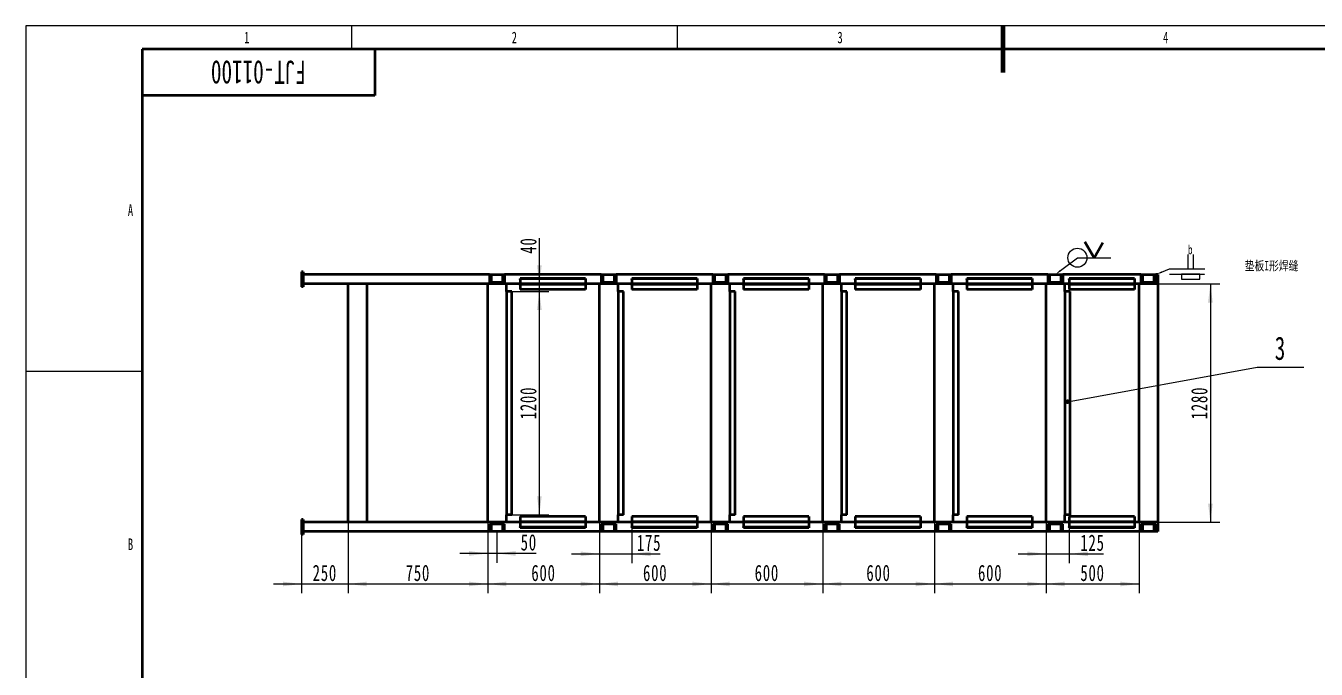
# Model space of a CAD drawing. Header units: millimetres. Extents: x -5250 to 5250, y -3712 to 3712.
# Drawn here: x -5250 to 1683, y 257 to 3712 of the extents above; entities that cross this region are included whole.
import ezdxf
from ezdxf.enums import TextEntityAlignment as Align

# ---------------------------------------------------------------- set-up
doc = ezdxf.new("R2010")
doc.units = ezdxf.units.MM
doc.linetypes.add('DASHED', pattern=[0.75, 0.5, -0.25])
doc.layers.get('0').update_dxf_attribs({"lineweight": 35})
for name, color, linetype, lineweight in [('yhdashed', 2, 'DASHED', 18), ('yhsolid', 7, 'Continuous', 18), ('yhtext', 4, 'Continuous', 18), ('yhthin', 1, 'Continuous', 18), ('尺寸线层', 3, 'Continuous', 18), ('粗实线层', 7, 'Continuous', 35), ('细实线层', 7, 'Continuous', 18)]:
    doc.layers.add(name, color=color, linetype=linetype, lineweight=lineweight)
doc.styles.add('UMHZ', font='', dxfattribs={"width": 0.75})
doc.styles.add('标准', font='', dxfattribs={"width": 0.667})
doc.styles.get('UMHZ').set_extended_font_data('宋体')
doc.styles.get('标准').set_extended_font_data('宋体')
doc.dimstyles.new('GB_尺寸', dxfattribs={"dimscale": 25, "dimtxt": 3.5, "dimasz": 4, "dimexe": 2, "dimexo": 0, "dimtad": 1, "dimdsep": 46, "dimtxsty": '标准', "dimblk": '_CAXARROW', "dimcen": 0, "dimdle": 8, "dimazin": 2, "dimtfac": 0.707107, "dimtdec": 3, "dimtmove": 2, "dimatfit": 3, "dimfxl": 0, "dimfrac": 2, "dimtolj": 1, "dimarcsym": 0})
doc.dimstyles.new('标准', dxfattribs={"dimscale": 625, "dimtxt": 3.5, "dimasz": 4, "dimexe": 2, "dimexo": 0, "dimtad": 1, "dimdsep": 46, "dimtxsty": '标准', "dimblk": '_CAXARROW', "dimcen": 0, "dimdle": 8, "dimazin": 2, "dimtfac": 0.707107, "dimtdec": 3, "dimtmove": 2, "dimatfit": 3, "dimfxl": 0, "dimfrac": 2, "dimtolj": 1, "dimarcsym": 0})

# ---------------------------------------------------------------- blocks, each defined once
blk = doc.blocks.new('$CAXA_FRAME_13B17AC1$')
at = {"layer": '粗实线层', "lineweight": 60}
blk.add_line((0, 148.5), (0, 138.5), dxfattribs=at)
at = {"layer": '粗实线层'}
for p, q in [((205, 143.5), (-185, 143.5)), ((-185, 143.5), (-185, -143.5))]:
    blk.add_line(p, q, dxfattribs=at)
at = {"layer": '细实线层'}
for p, q in [((210, 148.5), (-210, 148.5)), ((-210, 148.5), (-210, -148.5)), ((-140, 148.5), (-140, 143.5)), ((-70, 148.5), (-70, 143.5)), ((-185, 74.25), (-210, 74.25))]:
    blk.add_line(p, q, dxfattribs=at)
at = {"layer": '尺寸线层', "style": '标准', "width": 0.667}
for tag, p in [('T1', (-162.5, 146)), ('T2', (-105, 146)), ('T3', (-35, 146)), ('T4', (35, 146)), ('T5', (105, 146)), ('T6', (172.5, 146)), ('L1', (-187.5, 108.875)), ('R1', (207.5, 108.875)), ('L2', (-187.5, 37.125)), ('R2', (207.5, 37.125)), ('L3', (-187.5, -37.125)), ('R3', (207.5, -37.125)), ('L4', (-187.5, -108.875)), ('R4', (207.5, -108.875)), ('B1', (-162.5, -146)), ('B2', (-105, -146)), ('B3', (-35, -146)), ('B4', (35, -146)), ('B5', (105, -146)), ('B6', (172.5, -146))]:
    blk.add_attdef(tag, text='', height=2.595, dxfattribs=at).set_placement(p, align=Align.MIDDLE_CENTER)
blk = doc.blocks.new('*X4')
at = {"layer": '粗实线层'}
for p, q in [((50, 0), (50, -10)), ((50, -10), (0, -10))]:
    blk.add_line(p, q, dxfattribs=at)
at = {"layer": '尺寸线层', "style": '标准', "width": 0.667}
blk.add_attdef('图纸编号', text='', height=5.19, rotation=180, dxfattribs=at).set_placement((25, -5), align=Align.MIDDLE_CENTER)
blk = doc.blocks.new('*X10')
at = {"layer": '尺寸线层', "linetype": 'Continuous', "lineweight": 18}
for points in [[(-3768.3, 714.8), (-3868.3, 727.3), (-3868.3, 702.3)], [(-3518.3, 714.8), (-3418.3, 727.3), (-3418.3, 702.3)]]:
    blk.add_hatch(color=0, dxfattribs=at).paths.add_polyline_path(points, flags=0)
at = {"layer": '尺寸线层', "color": 0, "linetype": 'Continuous', "lineweight": 18}
for p, q in [((-3518.3, 1046.3), (-3518.3, 664.8)), ((-3768.3, 981.3), (-3768.3, 664.8)), ((-3918.3, 714.8), (-3368.3, 714.8))]:
    blk.add_line(p, q, dxfattribs=at)
at = {"layer": '尺寸线层', "color": 0, "lineweight": 18, "insert": (-3643.3, 773.7), "char_height": 87.5, "width": 250.144, "attachment_point": 5, "line_spacing_factor": 1.15057, "style": '标准'}
blk.add_mtext('\\T1.1;250', dxfattribs=at)
blk = doc.blocks.new('_CAXARROW')
blk.add_hatch(color=0).paths.add_polyline_path([(0, 0), (-1, 0.125), (-1, -0.125)], flags=0)
blk = doc.blocks.new('*X11')
at = {"layer": '尺寸线层', "linetype": 'Continuous', "lineweight": 18}
for points in [[(-3518.3, 714.8), (-3418.3, 727.3), (-3418.3, 702.3)], [(-2768.3, 714.8), (-2868.3, 727.3), (-2868.3, 702.3)]]:
    blk.add_hatch(color=0, dxfattribs=at).paths.add_polyline_path(points, flags=0)
at = {"layer": '尺寸线层', "color": 0, "linetype": 'Continuous', "lineweight": 18}
for p, q in [((-3518.3, 1046.3), (-3518.3, 664.8)), ((-2768.3, 1046.3), (-2768.3, 664.8)), ((-3518.3, 714.8), (-2768.3, 714.8))]:
    blk.add_line(p, q, dxfattribs=at)
at = {"layer": '尺寸线层', "color": 0, "lineweight": 18, "insert": (-3143.3, 773.7), "char_height": 87.5, "width": 248.187, "attachment_point": 5, "line_spacing_factor": 1.15057, "style": '标准'}
blk.add_mtext('\\T1.1;750', dxfattribs=at)
blk = doc.blocks.new('*X12')
at = {"layer": '尺寸线层', "linetype": 'Continuous', "lineweight": 18}
for points in [[(-2768.3, 714.8), (-2668.3, 727.3), (-2668.3, 702.3)], [(-2168.3, 714.8), (-2268.3, 727.3), (-2268.3, 702.3)]]:
    blk.add_hatch(color=0, dxfattribs=at).paths.add_polyline_path(points, flags=0)
at = {"layer": '尺寸线层', "color": 0, "linetype": 'Continuous', "lineweight": 18}
for p, q in [((-2768.3, 1046.3), (-2768.3, 664.8)), ((-2168.3, 1046.3), (-2168.3, 664.8)), ((-2768.3, 714.8), (-2168.3, 714.8))]:
    blk.add_line(p, q, dxfattribs=at)
at = {"layer": '尺寸线层', "color": 0, "lineweight": 18, "insert": (-2468.3, 773.7), "char_height": 87.5, "width": 250.796, "attachment_point": 5, "line_spacing_factor": 1.15057, "style": '标准'}
blk.add_mtext('\\T1.1;600', dxfattribs=at)
blk = doc.blocks.new('*X13')
at = {"layer": '尺寸线层', "linetype": 'Continuous', "lineweight": 18}
for points in [[(-2168.3, 714.8), (-2068.3, 727.3), (-2068.3, 702.3)], [(-1568.3, 714.8), (-1668.3, 727.3), (-1668.3, 702.3)]]:
    blk.add_hatch(color=0, dxfattribs=at).paths.add_polyline_path(points, flags=0)
at = {"layer": '尺寸线层', "color": 0, "linetype": 'Continuous', "lineweight": 18}
for p, q in [((-2168.3, 1046.3), (-2168.3, 664.8)), ((-1568.3, 1046.3), (-1568.3, 664.8)), ((-2168.3, 714.8), (-1568.3, 714.8))]:
    blk.add_line(p, q, dxfattribs=at)
at = {"layer": '尺寸线层', "color": 0, "lineweight": 18, "insert": (-1868.3, 773.7), "char_height": 87.5, "width": 250.796, "attachment_point": 5, "line_spacing_factor": 1.15057, "style": '标准'}
blk.add_mtext('\\T1.1;600', dxfattribs=at)
blk = doc.blocks.new('*X14')
at = {"layer": '尺寸线层', "linetype": 'Continuous', "lineweight": 18}
for points in [[(-1568.3, 714.8), (-1468.3, 727.3), (-1468.3, 702.3)], [(-968.3, 714.8), (-1068.3, 727.3), (-1068.3, 702.3)]]:
    blk.add_hatch(color=0, dxfattribs=at).paths.add_polyline_path(points, flags=0)
at = {"layer": '尺寸线层', "color": 0, "linetype": 'Continuous', "lineweight": 18}
for p, q in [((-1568.3, 1046.3), (-1568.3, 664.8)), ((-968.3, 1046.3), (-968.3, 664.8)), ((-1568.3, 714.8), (-968.3, 714.8))]:
    blk.add_line(p, q, dxfattribs=at)
at = {"layer": '尺寸线层', "color": 0, "lineweight": 18, "insert": (-1268.3, 773.7), "char_height": 87.5, "width": 250.796, "attachment_point": 5, "line_spacing_factor": 1.15057, "style": '标准'}
blk.add_mtext('\\T1.1;600', dxfattribs=at)
blk = doc.blocks.new('*X15')
at = {"layer": '尺寸线层', "linetype": 'Continuous', "lineweight": 18}
for points in [[(-968.3, 714.8), (-868.3, 727.3), (-868.3, 702.3)], [(-368.3, 714.8), (-468.3, 727.3), (-468.3, 702.3)]]:
    blk.add_hatch(color=0, dxfattribs=at).paths.add_polyline_path(points, flags=0)
at = {"layer": '尺寸线层', "color": 0, "linetype": 'Continuous', "lineweight": 18}
for p, q in [((-968.3, 1046.3), (-968.3, 664.8)), ((-368.3, 1046.3), (-368.3, 664.8)), ((-968.3, 714.8), (-368.3, 714.8))]:
    blk.add_line(p, q, dxfattribs=at)
at = {"layer": '尺寸线层', "color": 0, "lineweight": 18, "insert": (-668.3, 773.7), "char_height": 87.5, "width": 250.796, "attachment_point": 5, "line_spacing_factor": 1.15057, "style": '标准'}
blk.add_mtext('\\T1.1;600', dxfattribs=at)
blk = doc.blocks.new('*X16')
at = {"layer": '尺寸线层', "linetype": 'Continuous', "lineweight": 18}
for points in [[(-368.3, 714.8), (-268.3, 727.3), (-268.3, 702.3)], [(231.7, 714.8), (131.7, 727.3), (131.7, 702.3)]]:
    blk.add_hatch(color=0, dxfattribs=at).paths.add_polyline_path(points, flags=0)
at = {"layer": '尺寸线层', "color": 0, "linetype": 'Continuous', "lineweight": 18}
for p, q in [((-368.3, 1046.3), (-368.3, 664.8)), ((231.7, 1046.3), (231.7, 664.8)), ((-368.3, 714.8), (231.7, 714.8))]:
    blk.add_line(p, q, dxfattribs=at)
at = {"layer": '尺寸线层', "color": 0, "lineweight": 18, "insert": (-68.3, 773.7), "char_height": 87.5, "width": 250.796, "attachment_point": 5, "line_spacing_factor": 1.15057, "style": '标准'}
blk.add_mtext('\\T1.1;600', dxfattribs=at)
blk = doc.blocks.new('*X17')
at = {"layer": '尺寸线层', "linetype": 'Continuous', "lineweight": 18}
for points in [[(231.7, 714.8), (331.7, 727.3), (331.7, 702.3)], [(731.7, 714.8), (631.7, 727.3), (631.7, 702.3)]]:
    blk.add_hatch(color=0, dxfattribs=at).paths.add_polyline_path(points, flags=0)
at = {"layer": '尺寸线层', "color": 0, "linetype": 'Continuous', "lineweight": 18}
for p, q in [((231.7, 1046.3), (231.7, 664.8)), ((731.7, 1046.3), (731.7, 664.8)), ((231.7, 714.8), (731.7, 714.8))]:
    blk.add_line(p, q, dxfattribs=at)
at = {"layer": '尺寸线层', "color": 0, "lineweight": 18, "insert": (481.7, 773.7), "char_height": 87.5, "width": 248.839, "attachment_point": 5, "line_spacing_factor": 1.15057, "style": '标准'}
blk.add_mtext('\\T1.1;500', dxfattribs=at)
blk = doc.blocks.new('*X18')
at = {"layer": '尺寸线层', "linetype": 'Continuous', "lineweight": 18}
for points in [[(-2768.3, 878.8), (-2868.3, 866.3), (-2868.3, 891.3)], [(-2718.3, 878.8), (-2618.3, 866.3), (-2618.3, 891.3)]]:
    blk.add_hatch(color=0, dxfattribs=at).paths.add_polyline_path(points, flags=0)
at = {"layer": '尺寸线层', "color": 0, "linetype": 'Continuous', "lineweight": 18}
for p, q in [((-2768.3, 1046.3), (-2768.3, 828.8)), ((-2718.3, 996.3), (-2718.3, 828.8)), ((-2508.1, 878.8), (-2918.3, 878.8))]:
    blk.add_line(p, q, dxfattribs=at)
at = {"layer": '尺寸线层', "color": 0, "lineweight": 18, "insert": (-2547.4, 937.7), "char_height": 87.5, "width": 175, "attachment_point": 5, "line_spacing_factor": 1.15057, "style": '标准'}
blk.add_mtext('\\T1.1;50', dxfattribs=at)
blk = doc.blocks.new('*X19')
at = {"layer": '尺寸线层', "linetype": 'Continuous', "lineweight": 18}
for points in [[(-2168.3, 876.5), (-2268.3, 889), (-2268.3, 864)], [(-1993.3, 876.5), (-1893.3, 889), (-1893.3, 864)]]:
    blk.add_hatch(color=0, dxfattribs=at).paths.add_polyline_path(points, flags=0)
at = {"layer": '尺寸线层', "color": 0, "linetype": 'Continuous', "lineweight": 18}
for p, q in [((-2168.3, 1046.3), (-2168.3, 826.5)), ((-1993.3, 1016.3), (-1993.3, 826.5)), ((-2318.3, 876.5), (-1841.7, 876.5))]:
    blk.add_line(p, q, dxfattribs=at)
at = {"layer": '尺寸线层', "color": 0, "lineweight": 18, "insert": (-1901.1, 935.7), "char_height": 87.5, "width": 237.754, "attachment_point": 5, "line_spacing_factor": 1.15057, "style": '标准'}
blk.add_mtext('\\T1.1;175', dxfattribs=at)
blk = doc.blocks.new('*X20')
at = {"layer": '尺寸线层', "linetype": 'Continuous', "lineweight": 18}
for points in [[(231.7, 876.5), (131.7, 889), (131.7, 864)], [(356.7, 876.5), (456.7, 889), (456.7, 864)]]:
    blk.add_hatch(color=0, dxfattribs=at).paths.add_polyline_path(points, flags=0)
at = {"layer": '尺寸线层', "color": 0, "linetype": 'Continuous', "lineweight": 18}
for p, q in [((231.7, 1046.3), (231.7, 826.5)), ((356.7, 1016.3), (356.7, 826.5)), ((81.7, 876.5), (541.1, 876.5))]:
    blk.add_line(p, q, dxfattribs=at)
at = {"layer": '尺寸线层', "color": 0, "lineweight": 18, "insert": (481.7, 935.7), "char_height": 87.5, "width": 237.754, "attachment_point": 5, "line_spacing_factor": 1.15057, "style": '标准'}
blk.add_mtext('\\T1.1;125', dxfattribs=at)
blk = doc.blocks.new('*X21')
at = {"layer": '尺寸线层', "linetype": 'Continuous', "lineweight": 18}
for points in [[(1115, 2326.3), (1127.5, 2226.3), (1102.5, 2226.3)], [(1115, 1046.3), (1127.5, 1146.3), (1102.5, 1146.3)]]:
    blk.add_hatch(color=0, dxfattribs=at).paths.add_polyline_path(points, flags=0)
at = {"layer": '尺寸线层', "color": 0, "linetype": 'Continuous', "lineweight": 18}
for p, q in [((831.7, 2326.3), (1165, 2326.3)), ((1115, 2326.3), (1115, 1046.3)), ((831.7, 1046.3), (1165, 1046.3))]:
    blk.add_line(p, q, dxfattribs=at)
at = {"layer": '尺寸线层', "color": 0, "lineweight": 18, "insert": (1055.9, 1686.3), "char_height": 87.5, "width": 331.525, "attachment_point": 5, "rotation": 90, "line_spacing_factor": 1.15057, "style": '标准'}
blk.add_mtext('\\T1.1;1280', dxfattribs=at)
blk = doc.blocks.new('*X24')
at = {"layer": '细实线层', "lineweight": 18}
h = blk.add_hatch(color=0, dxfattribs=at)
edge = h.paths.add_edge_path(flags=0)
edge.add_arc((0, 0), 12.5, 0, 360)
at = {"layer": '细实线层', "color": 0}
for p, q in [((0, 0), (1019.3, 185.1)), ((1019.3, 185.1), (1269.3, 185.1))]:
    blk.add_line(p, q, dxfattribs=at)
at = {"layer": '细实线层', "color": 0, "lineweight": 18, "insert": (1144.3, 222.6), "char_height": 125, "width": 425, "attachment_point": 8, "line_spacing_factor": 1.15057, "style": '标准'}
blk.add_mtext('\\T1.1;3', dxfattribs=at)
blk = doc.blocks.new('*X25')
at = {"layer": '尺寸线层', "linetype": 'Continuous'}
for points in [[(-2490.5, 2326.3), (-2503, 2426.3), (-2478, 2426.3)], [(-2490.5, 2286.3), (-2503, 2186.3), (-2478, 2186.3)]]:
    blk.add_hatch(color=0, dxfattribs=at).paths.add_polyline_path(points, flags=0)
at = {"layer": '尺寸线层', "color": 0, "linetype": 'Continuous'}
for p, q in [((-2490.5, 2136.3), (-2490.5, 2572.5)), ((-2638.3, 2326.3), (-2440.5, 2326.3)), ((-2638.3, 2286.3), (-2440.5, 2286.3))]:
    blk.add_line(p, q, dxfattribs=at)
at = {"layer": '尺寸线层', "color": 0, "insert": (-2549.4, 2532.2), "char_height": 87.5, "width": 175, "attachment_point": 5, "rotation": 90, "line_spacing_factor": 1.15057, "style": '标准'}
blk.add_mtext('\\T1.1;40', dxfattribs=at)
blk = doc.blocks.new('*X26')
at = {"layer": '尺寸线层', "linetype": 'Continuous'}
for points in [[(-2490.5, 2286.3), (-2503, 2186.3), (-2478, 2186.3)], [(-2490.5, 1086.3), (-2503, 1186.3), (-2478, 1186.3)]]:
    blk.add_hatch(color=0, dxfattribs=at).paths.add_polyline_path(points, flags=0)
at = {"layer": '尺寸线层', "color": 0, "linetype": 'Continuous'}
for p, q in [((-2638.3, 2286.3), (-2440.5, 2286.3)), ((-2490.5, 1086.3), (-2490.5, 2286.3)), ((-2638.3, 1086.3), (-2440.5, 1086.3))]:
    blk.add_line(p, q, dxfattribs=at)
at = {"layer": '尺寸线层', "color": 0, "insert": (-2549.7, 1686.3), "char_height": 87.5, "width": 331.525, "attachment_point": 5, "rotation": 90, "line_spacing_factor": 1.15057, "style": '标准'}
blk.add_mtext('\\T1.1;1200', dxfattribs=at)

msp = doc.modelspace()

# ---------------------------------------------------------------- hatches: boundary and pattern name
at = {"layer": 'yhthin'}
for points in [[(306.83, 2401.017), (312.141, 2394.063), (281.669, 2376.297)], [(851.172, 2393.627), (854.493, 2385.531), (820.451, 2376.297)]]:
    msp.add_hatch(color=256, dxfattribs=at).paths.add_polyline_path(points, flags=0)

# ---------------------------------------------------------------- linework, layer by layer
at = {"layer": 'yhdashed'}
msp.add_line((896.14, 2379.284), (1085.533, 2379.284), dxfattribs=at)
at = {"layer": 'yhsolid'}
for p, q in [((994.344, 2484.502), (994.344, 2407.342)), ((1022.402, 2484.502), (1022.402, 2407.342))]:
    msp.add_line(p, q, dxfattribs=at)
msp.add_lwpolyline([(959.271, 2379.284), (959.271, 2351.226), (1057.475, 2351.226), (1057.475, 2379.284), (959.271, 2379.284)], dxfattribs=at)
msp.add_circle((400.297, 2466.891), 51.164, dxfattribs=at)
at = {"layer": 'yhthin'}
for p, q in [((309.485, 2397.54), (400.297, 2466.891)), ((400.297, 2466.891), (579.521, 2466.891)), ((852.833, 2389.579), (896.14, 2407.342)), ((896.14, 2407.342), (1085.533, 2407.342))]:
    msp.add_line(p, q, dxfattribs=at)
at = {"layer": '粗实线层'}
for q in [(440.378, 2552.681), (537.451, 2549.237)]:
    msp.add_line((489.909, 2466.891), q, dxfattribs=at)
at = {"layer": '粗实线层', "linetype": 'Continuous', "lineweight": 35}
for p, q in [((-3760.331, 2391.297), (-3768.331, 2391.297)), ((-3768.331, 2391.297), (-3768.331, 2311.297)), ((-3760.331, 2391.297), (-3760.331, 2311.297)), ((-2758.331, 2376.297), (-3760.331, 2376.297)), ((-2758.331, 2376.297), (-2758.331, 2336.297)), ((-2758.331, 2376.297), (-2755.895, 2376.297)), ((-2755.895, 2376.297), (-2752.931, 2376.297)), ((-2753.331, 2376.297), (-2753.331, 2336.297)), ((-2752.931, 2376.297), (-2747.731, 2376.297)), ((-2747.731, 2376.297), (-2744.768, 2376.297)), ((-2747.331, 2336.297), (-2747.331, 2376.297)), ((-2744.768, 2376.297), (-2691.895, 2376.297)), ((-2691.895, 2376.297), (-2688.931, 2376.297)), ((-2689.331, 2376.297), (-2689.331, 2336.297)), ((-2688.931, 2376.297), (-2683.731, 2376.297)), ((-2683.731, 2376.297), (-2680.768, 2376.297)), ((-2683.331, 2336.297), (-2683.331, 2376.297)), ((-2680.768, 2376.297), (-2678.331, 2376.297)), ((-2158.331, 2376.297), (-2678.331, 2376.297)), ((-2678.331, 2376.297), (-2678.331, 2336.297)), ((-2158.331, 2376.297), (-2155.895, 2376.297)), ((-2158.331, 2376.297), (-2158.331, 2336.297)), ((-2155.895, 2376.297), (-2152.931, 2376.297)), ((-2153.331, 2376.297), (-2153.331, 2336.297)), ((-2152.931, 2376.297), (-2147.731, 2376.297)), ((-2147.731, 2376.297), (-2144.768, 2376.297)), ((-2147.331, 2336.297), (-2147.331, 2376.297)), ((-2144.768, 2376.297), (-2091.895, 2376.297)), ((-2091.895, 2376.297), (-2088.931, 2376.297)), ((-2089.331, 2376.297), (-2089.331, 2336.297)), ((-2088.931, 2376.297), (-2083.731, 2376.297)), ((-2083.731, 2376.297), (-2080.768, 2376.297)), ((-2083.331, 2336.297), (-2083.331, 2376.297)), ((-2080.768, 2376.297), (-2078.331, 2376.297)), ((-1558.331, 2376.297), (-2078.331, 2376.297)), ((-2078.331, 2376.297), (-2078.331, 2336.297)), ((-1558.331, 2376.297), (-1555.895, 2376.297)), ((-1558.331, 2376.297), (-1558.331, 2336.297)), ((-1555.895, 2376.297), (-1552.931, 2376.297)), ((-1553.331, 2336.297), (-1553.331, 2376.297)), ((-1552.931, 2376.297), (-1547.731, 2376.297)), ((-1547.731, 2376.297), (-1544.768, 2376.297)), ((-1547.331, 2336.297), (-1547.331, 2376.297)), ((-1544.768, 2376.297), (-1491.895, 2376.297)), ((-1491.895, 2376.297), (-1488.931, 2376.297)), ((-1489.331, 2376.297), (-1489.331, 2336.297)), ((-1488.931, 2376.297), (-1483.731, 2376.297)), ((-1483.731, 2376.297), (-1480.768, 2376.297)), ((-1483.331, 2336.297), (-1483.331, 2376.297)), ((-1480.768, 2376.297), (-1478.331, 2376.297)), ((-958.331, 2376.297), (-1478.331, 2376.297)), ((-1478.331, 2376.297), (-1478.331, 2336.297)), ((-958.331, 2376.297), (-958.331, 2336.297)), ((-958.331, 2376.297), (-955.895, 2376.297)), ((-955.895, 2376.297), (-952.931, 2376.297)), ((-953.331, 2376.297), (-953.331, 2336.297)), ((-952.931, 2376.297), (-947.731, 2376.297)), ((-947.731, 2376.297), (-944.768, 2376.297)), ((-947.331, 2336.297), (-947.331, 2376.297)), ((-944.768, 2376.297), (-891.895, 2376.297)), ((-891.895, 2376.297), (-888.931, 2376.297)), ((-889.331, 2376.297), (-889.331, 2336.297)), ((-888.931, 2376.297), (-883.731, 2376.297)), ((-883.731, 2376.297), (-880.768, 2376.297)), ((-883.331, 2336.297), (-883.331, 2376.297)), ((-880.768, 2376.297), (-878.331, 2376.297)), ((-358.331, 2376.297), (-878.331, 2376.297)), ((-878.331, 2376.297), (-878.331, 2336.297)), ((-358.331, 2376.297), (-355.895, 2376.297)), ((-358.331, 2376.297), (-358.331, 2336.297)), ((-355.895, 2376.297), (-352.931, 2376.297)), ((-353.331, 2336.297), (-353.331, 2376.297)), ((-352.931, 2376.297), (-347.731, 2376.297)), ((-347.731, 2376.297), (-344.768, 2376.297)), ((-347.331, 2336.297), (-347.331, 2376.297)), ((-344.768, 2376.297), (-291.895, 2376.297)), ((-291.895, 2376.297), (-288.931, 2376.297)), ((-289.331, 2376.297), (-289.331, 2336.297)), ((-288.931, 2376.297), (-283.731, 2376.297)), ((-283.731, 2376.297), (-280.768, 2376.297)), ((-283.331, 2336.297), (-283.331, 2376.297)), ((-280.768, 2376.297), (-278.331, 2376.297)), ((241.669, 2376.297), (-278.331, 2376.297)), ((-278.331, 2376.297), (-278.331, 2336.297)), ((241.669, 2376.297), (244.105, 2376.297)), ((241.669, 2376.297), (241.669, 2336.297)), ((244.105, 2376.297), (247.069, 2376.297)), ((246.669, 2376.297), (246.669, 2336.297)), ((247.069, 2376.297), (252.269, 2376.297)), ((252.269, 2376.297), (255.232, 2376.297)), ((252.669, 2336.297), (252.669, 2376.297)), ((255.232, 2376.297), (308.105, 2376.297)), ((308.105, 2376.297), (311.069, 2376.297)), ((310.669, 2376.297), (310.669, 2336.297)), ((311.069, 2376.297), (316.269, 2376.297)), ((316.269, 2376.297), (319.232, 2376.297)), ((316.669, 2336.297), (316.669, 2376.297)), ((319.232, 2376.297), (321.669, 2376.297)), ((741.669, 2376.297), (321.669, 2376.297)), ((321.669, 2376.297), (321.669, 2336.297)), ((741.669, 2376.297), (744.105, 2376.297)), ((741.669, 2376.297), (741.669, 2336.297)), ((744.105, 2376.297), (747.069, 2376.297)), ((746.669, 2376.297), (746.669, 2336.297)), ((747.069, 2376.297), (752.269, 2376.297)), ((752.269, 2376.297), (755.232, 2376.297)), ((752.669, 2336.297), (752.669, 2376.297)), ((755.232, 2376.297), (808.105, 2376.297)), ((808.105, 2376.297), (811.069, 2376.297)), ((810.669, 2376.297), (810.669, 2336.297)), ((811.069, 2376.297), (816.269, 2376.297)), ((816.269, 2376.297), (819.232, 2376.297)), ((816.669, 2336.297), (816.669, 2376.297)), ((819.232, 2376.297), (821.669, 2376.297)), ((831.669, 2376.297), (821.669, 2376.297)), ((821.669, 2376.297), (821.669, 2336.297)), ((831.669, 2376.297), (831.669, 2326.297)), ((-3760.331, 2311.297), (-3768.331, 2311.297)), ((-2593.331, 2326.297), (-3760.331, 2326.297)), ((-3518.331, 1046.297), (-3518.331, 2326.297)), ((-3418.331, 2326.297), (-3418.331, 1046.297)), ((-2768.331, 1046.297), (-2768.331, 2326.297)), ((-2758.331, 2336.297), (-2755.895, 2336.297)), ((-2752.931, 2336.297), (-2755.895, 2336.297)), ((-2752.931, 2336.297), (-2747.731, 2336.297)), ((-2744.768, 2336.297), (-2747.731, 2336.297)), ((-2744.768, 2336.297), (-2691.895, 2336.297)), ((-2688.931, 2336.297), (-2691.895, 2336.297)), ((-2688.931, 2336.297), (-2683.731, 2336.297)), ((-2680.768, 2336.297), (-2683.731, 2336.297)), ((-2680.768, 2336.297), (-2678.331, 2336.297)), ((-2668.331, 2326.297), (-2668.331, 2286.297)), ((-2593.331, 2356.297), (-2593.331, 2353.297)), ((-2243.331, 2356.297), (-2593.331, 2356.297)), ((-2243.331, 2353.297), (-2593.331, 2353.297)), ((-2593.331, 2350.297), (-2593.331, 2353.297)), ((-2593.331, 2350.297), (-2593.331, 2326.297)), ((-2593.331, 2326.297), (-2593.331, 2323.297)), ((-2243.331, 2326.297), (-2593.331, 2326.297)), ((-2593.331, 2320.297), (-2593.331, 2323.297)), ((-2243.331, 2323.297), (-2593.331, 2323.297)), ((-2593.331, 2320.297), (-2593.331, 2296.297)), ((-2243.331, 2296.297), (-2593.331, 2296.297)), ((-2243.331, 2356.297), (-2243.331, 2353.297)), ((-2243.331, 2353.297), (-2243.331, 2350.297)), ((-2243.331, 2350.297), (-2243.331, 2326.297)), ((-1993.331, 2326.297), (-2243.331, 2326.297)), ((-2243.331, 2326.297), (-2243.331, 2323.297)), ((-2243.331, 2323.297), (-2243.331, 2320.297)), ((-2243.331, 2320.297), (-2243.331, 2296.297)), ((-2168.331, 1046.297), (-2168.331, 2326.297)), ((-2158.331, 2336.297), (-2155.895, 2336.297)), ((-2152.931, 2336.297), (-2155.895, 2336.297)), ((-2152.931, 2336.297), (-2147.731, 2336.297)), ((-2144.768, 2336.297), (-2147.731, 2336.297)), ((-2144.768, 2336.297), (-2091.895, 2336.297)), ((-2088.931, 2336.297), (-2091.895, 2336.297)), ((-2088.931, 2336.297), (-2083.731, 2336.297)), ((-2080.768, 2336.297), (-2083.731, 2336.297)), ((-2080.768, 2336.297), (-2078.331, 2336.297)), ((-2068.331, 2326.297), (-2068.331, 2286.297)), ((-1993.331, 2356.297), (-1993.331, 2353.297)), ((-1643.331, 2356.297), (-1993.331, 2356.297)), ((-1993.331, 2350.297), (-1993.331, 2353.297)), ((-1643.331, 2353.297), (-1993.331, 2353.297)), ((-1993.331, 2350.297), (-1993.331, 2326.297)), ((-1643.331, 2326.297), (-1993.331, 2326.297)), ((-1993.331, 2326.297), (-1993.331, 2323.297)), ((-1993.331, 2320.297), (-1993.331, 2323.297)), ((-1643.331, 2323.297), (-1993.331, 2323.297)), ((-1993.331, 2320.297), (-1993.331, 2296.297)), ((-1643.331, 2296.297), (-1993.331, 2296.297)), ((-1643.331, 2356.297), (-1643.331, 2353.297)), ((-1643.331, 2353.297), (-1643.331, 2350.297)), ((-1643.331, 2350.297), (-1643.331, 2326.297)), ((-1393.331, 2326.297), (-1643.331, 2326.297)), ((-1643.331, 2326.297), (-1643.331, 2323.297)), ((-1643.331, 2323.297), (-1643.331, 2320.297)), ((-1643.331, 2320.297), (-1643.331, 2296.297)), ((-1568.331, 1046.297), (-1568.331, 2326.297)), ((-1558.331, 2336.297), (-1555.895, 2336.297)), ((-1552.931, 2336.297), (-1555.895, 2336.297)), ((-1552.931, 2336.297), (-1547.731, 2336.297)), ((-1544.768, 2336.297), (-1547.731, 2336.297)), ((-1544.768, 2336.297), (-1491.895, 2336.297)), ((-1488.931, 2336.297), (-1491.895, 2336.297)), ((-1488.931, 2336.297), (-1483.731, 2336.297)), ((-1480.768, 2336.297), (-1483.731, 2336.297)), ((-1480.768, 2336.297), (-1478.331, 2336.297)), ((-1468.331, 2326.297), (-1468.331, 2286.297)), ((-1393.331, 2356.297), (-1393.331, 2353.297)), ((-1043.331, 2356.297), (-1393.331, 2356.297)), ((-1393.331, 2350.297), (-1393.331, 2353.297)), ((-1043.331, 2353.297), (-1393.331, 2353.297)), ((-1393.331, 2350.297), (-1393.331, 2326.297)), ((-1043.331, 2326.297), (-1393.331, 2326.297)), ((-1393.331, 2326.297), (-1393.331, 2323.297)), ((-1043.331, 2323.297), (-1393.331, 2323.297)), ((-1393.331, 2320.297), (-1393.331, 2323.297)), ((-1393.331, 2320.297), (-1393.331, 2296.297)), ((-1043.331, 2296.297), (-1393.331, 2296.297)), ((-1043.331, 2356.297), (-1043.331, 2353.297)), ((-1043.331, 2353.297), (-1043.331, 2350.297)), ((-1043.331, 2350.297), (-1043.331, 2326.297)), ((-793.331, 2326.297), (-1043.331, 2326.297)), ((-1043.331, 2326.297), (-1043.331, 2323.297)), ((-1043.331, 2323.297), (-1043.331, 2320.297)), ((-1043.331, 2320.297), (-1043.331, 2296.297)), ((-968.331, 1046.297), (-968.331, 2326.297)), ((-958.331, 2336.297), (-955.895, 2336.297)), ((-952.931, 2336.297), (-955.895, 2336.297)), ((-952.931, 2336.297), (-947.731, 2336.297)), ((-944.768, 2336.297), (-947.731, 2336.297)), ((-944.768, 2336.297), (-891.895, 2336.297)), ((-888.931, 2336.297), (-891.895, 2336.297)), ((-888.931, 2336.297), (-883.731, 2336.297)), ((-880.768, 2336.297), (-883.731, 2336.297)), ((-880.768, 2336.297), (-878.331, 2336.297)), ((-868.331, 2326.297), (-868.331, 2286.297)), ((-793.331, 2356.297), (-793.331, 2353.297)), ((-443.331, 2356.297), (-793.331, 2356.297)), ((-793.331, 2350.297), (-793.331, 2353.297)), ((-443.331, 2353.297), (-793.331, 2353.297)), ((-793.331, 2350.297), (-793.331, 2326.297)), ((-443.331, 2326.297), (-793.331, 2326.297)), ((-793.331, 2326.297), (-793.331, 2323.297)), ((-443.331, 2323.297), (-793.331, 2323.297)), ((-793.331, 2320.297), (-793.331, 2323.297)), ((-793.331, 2320.297), (-793.331, 2296.297)), ((-443.331, 2296.297), (-793.331, 2296.297)), ((-443.331, 2356.297), (-443.331, 2353.297)), ((-443.331, 2353.297), (-443.331, 2350.297)), ((-443.331, 2350.297), (-443.331, 2326.297)), ((-193.331, 2326.297), (-443.331, 2326.297)), ((-443.331, 2326.297), (-443.331, 2323.297)), ((-443.331, 2323.297), (-443.331, 2320.297)), ((-443.331, 2320.297), (-443.331, 2296.297)), ((-368.331, 1046.297), (-368.331, 2326.297)), ((-358.331, 2336.297), (-355.895, 2336.297)), ((-352.931, 2336.297), (-355.895, 2336.297)), ((-352.931, 2336.297), (-347.731, 2336.297)), ((-344.768, 2336.297), (-347.731, 2336.297)), ((-344.768, 2336.297), (-291.895, 2336.297)), ((-288.931, 2336.297), (-291.895, 2336.297)), ((-288.931, 2336.297), (-283.731, 2336.297)), ((-280.768, 2336.297), (-283.731, 2336.297)), ((-280.768, 2336.297), (-278.331, 2336.297)), ((-268.331, 2326.297), (-268.331, 2286.297)), ((-193.331, 2356.297), (-193.331, 2353.297)), ((156.669, 2356.297), (-193.331, 2356.297)), ((-193.331, 2350.297), (-193.331, 2353.297)), ((156.669, 2353.297), (-193.331, 2353.297)), ((-193.331, 2350.297), (-193.331, 2326.297)), ((156.669, 2326.297), (-193.331, 2326.297)), ((-193.331, 2326.297), (-193.331, 2323.297)), ((-193.331, 2320.297), (-193.331, 2323.297)), ((156.669, 2323.297), (-193.331, 2323.297)), ((-193.331, 2320.297), (-193.331, 2296.297)), ((156.669, 2296.297), (-193.331, 2296.297)), ((156.669, 2356.297), (156.669, 2353.297)), ((156.669, 2353.297), (156.669, 2350.297)), ((156.669, 2350.297), (156.669, 2326.297)), ((356.669, 2326.297), (156.669, 2326.297)), ((156.669, 2326.297), (156.669, 2323.297)), ((156.669, 2323.297), (156.669, 2320.297)), ((156.669, 2320.297), (156.669, 2296.297)), ((231.669, 1046.297), (231.669, 2326.297)), ((241.669, 2336.297), (244.105, 2336.297)), ((247.069, 2336.297), (244.105, 2336.297)), ((247.069, 2336.297), (252.269, 2336.297)), ((255.232, 2336.297), (252.269, 2336.297)), ((255.232, 2336.297), (308.105, 2336.297)), ((311.069, 2336.297), (308.105, 2336.297)), ((311.069, 2336.297), (316.269, 2336.297)), ((319.232, 2336.297), (316.269, 2336.297)), ((319.232, 2336.297), (321.669, 2336.297)), ((331.669, 2326.297), (331.669, 2286.297)), ((356.669, 2356.297), (356.669, 2353.297)), ((706.669, 2356.297), (356.669, 2356.297)), ((356.669, 2350.297), (356.669, 2353.297)), ((706.669, 2353.297), (356.669, 2353.297)), ((356.669, 2350.297), (356.669, 2326.297)), ((706.669, 2326.297), (356.669, 2326.297)), ((356.669, 2326.297), (356.669, 2323.297)), ((706.669, 2323.297), (356.669, 2323.297)), ((356.669, 2320.297), (356.669, 2323.297)), ((356.669, 2320.297), (356.669, 2296.297)), ((706.669, 2296.297), (356.669, 2296.297)), ((706.669, 2356.297), (706.669, 2353.297)), ((706.669, 2353.297), (706.669, 2350.297)), ((706.669, 2350.297), (706.669, 2326.297)), ((831.669, 2326.297), (706.669, 2326.297)), ((706.669, 2326.297), (706.669, 2323.297)), ((706.669, 2323.297), (706.669, 2320.297)), ((706.669, 2320.297), (706.669, 2296.297)), ((731.669, 1046.297), (731.669, 2326.297)), ((741.669, 2336.297), (744.105, 2336.297)), ((747.069, 2336.297), (744.105, 2336.297)), ((747.069, 2336.297), (752.269, 2336.297)), ((755.232, 2336.297), (752.269, 2336.297)), ((755.232, 2336.297), (808.105, 2336.297)), ((811.069, 2336.297), (808.105, 2336.297)), ((811.069, 2336.297), (816.269, 2336.297)), ((819.232, 2336.297), (816.269, 2336.297)), ((819.232, 2336.297), (821.669, 2336.297)), ((831.669, 2326.297), (831.669, 1046.297)), ((-2665.331, 2286.297), (-2668.331, 2286.297)), ((-2665.331, 1086.297), (-2665.331, 2286.297)), ((-2665.331, 2286.297), (-2662.331, 2286.297)), ((-2638.331, 2286.297), (-2662.331, 2286.297)), ((-2638.331, 1086.297), (-2638.331, 2286.297)), ((-2065.331, 2286.297), (-2068.331, 2286.297)), ((-2065.331, 1086.297), (-2065.331, 2286.297)), ((-2065.331, 2286.297), (-2062.331, 2286.297)), ((-2038.331, 2286.297), (-2062.331, 2286.297)), ((-2038.331, 1086.297), (-2038.331, 2286.297)), ((-1465.331, 2286.297), (-1468.331, 2286.297)), ((-1465.331, 1086.297), (-1465.331, 2286.297)), ((-1465.331, 2286.297), (-1462.331, 2286.297)), ((-1438.331, 2286.297), (-1462.331, 2286.297)), ((-1438.331, 1086.297), (-1438.331, 2286.297)), ((-865.331, 2286.297), (-868.331, 2286.297)), ((-865.331, 1086.297), (-865.331, 2286.297)), ((-865.331, 2286.297), (-862.331, 2286.297)), ((-838.331, 2286.297), (-862.331, 2286.297)), ((-838.331, 1086.297), (-838.331, 2286.297)), ((-265.331, 2286.297), (-268.331, 2286.297)), ((-265.331, 1086.297), (-265.331, 2286.297)), ((-265.331, 2286.297), (-262.331, 2286.297)), ((-238.331, 2286.297), (-262.331, 2286.297)), ((-238.331, 1086.297), (-238.331, 2286.297)), ((334.669, 2286.297), (331.669, 2286.297)), ((334.669, 1086.297), (334.669, 2286.297)), ((334.669, 2286.297), (337.669, 2286.297)), ((361.669, 2286.297), (337.669, 2286.297)), ((361.669, 1086.297), (361.669, 2286.297)), ((-3768.331, 1061.297), (-3768.331, 981.297)), ((-3760.331, 1061.297), (-3768.331, 1061.297)), ((-3760.331, 1061.297), (-3760.331, 981.297)), ((-2593.331, 1046.297), (-3760.331, 1046.297)), ((-2668.331, 1086.297), (-2668.331, 1046.297)), ((-2665.331, 1086.297), (-2668.331, 1086.297)), ((-2662.331, 1086.297), (-2665.331, 1086.297)), ((-2638.331, 1086.297), (-2662.331, 1086.297)), ((-2593.331, 1076.297), (-2593.331, 1052.297)), ((-2243.331, 1076.297), (-2593.331, 1076.297)), ((-2593.331, 1049.297), (-2593.331, 1052.297)), ((-2593.331, 1049.297), (-2593.331, 1046.297)), ((-2243.331, 1049.297), (-2593.331, 1049.297)), ((-2593.331, 1046.297), (-2593.331, 1022.297)), ((-2243.331, 1046.297), (-2593.331, 1046.297)), ((-2243.331, 1076.297), (-2243.331, 1052.297)), ((-2243.331, 1052.297), (-2243.331, 1049.297)), ((-2243.331, 1049.297), (-2243.331, 1046.297)), ((-1993.331, 1046.297), (-2243.331, 1046.297)), ((-2243.331, 1046.297), (-2243.331, 1022.297)), ((-2065.331, 1086.297), (-2068.331, 1086.297)), ((-2068.331, 1086.297), (-2068.331, 1046.297)), ((-2062.331, 1086.297), (-2065.331, 1086.297)), ((-2038.331, 1086.297), (-2062.331, 1086.297)), ((-1993.331, 1076.297), (-1993.331, 1052.297)), ((-1643.331, 1076.297), (-1993.331, 1076.297)), ((-1993.331, 1049.297), (-1993.331, 1052.297)), ((-1993.331, 1049.297), (-1993.331, 1046.297)), ((-1643.331, 1049.297), (-1993.331, 1049.297)), ((-1993.331, 1046.297), (-1993.331, 1022.297)), ((-1643.331, 1046.297), (-1993.331, 1046.297)), ((-1643.331, 1076.297), (-1643.331, 1052.297)), ((-1643.331, 1052.297), (-1643.331, 1049.297)), ((-1643.331, 1049.297), (-1643.331, 1046.297)), ((-1643.331, 1046.297), (-1643.331, 1022.297)), ((-1393.331, 1046.297), (-1643.331, 1046.297)), ((-1468.331, 1086.297), (-1468.331, 1046.297)), ((-1465.331, 1086.297), (-1468.331, 1086.297)), ((-1462.331, 1086.297), (-1465.331, 1086.297)), ((-1438.331, 1086.297), (-1462.331, 1086.297)), ((-1393.331, 1076.297), (-1393.331, 1052.297)), ((-1043.331, 1076.297), (-1393.331, 1076.297)), ((-1393.331, 1049.297), (-1393.331, 1052.297)), ((-1393.331, 1049.297), (-1393.331, 1046.297)), ((-1043.331, 1049.297), (-1393.331, 1049.297)), ((-1393.331, 1046.297), (-1393.331, 1022.297)), ((-1043.331, 1046.297), (-1393.331, 1046.297)), ((-1043.331, 1076.297), (-1043.331, 1052.297)), ((-1043.331, 1052.297), (-1043.331, 1049.297)), ((-1043.331, 1049.297), (-1043.331, 1046.297)), ((-1043.331, 1046.297), (-1043.331, 1022.297)), ((-793.331, 1046.297), (-1043.331, 1046.297)), ((-865.331, 1086.297), (-868.331, 1086.297)), ((-868.331, 1086.297), (-868.331, 1046.297)), ((-862.331, 1086.297), (-865.331, 1086.297)), ((-838.331, 1086.297), (-862.331, 1086.297)), ((-793.331, 1076.297), (-793.331, 1052.297)), ((-443.331, 1076.297), (-793.331, 1076.297)), ((-793.331, 1049.297), (-793.331, 1052.297)), ((-793.331, 1049.297), (-793.331, 1046.297)), ((-443.331, 1049.297), (-793.331, 1049.297)), ((-793.331, 1046.297), (-793.331, 1022.297)), ((-443.331, 1046.297), (-793.331, 1046.297)), ((-443.331, 1076.297), (-443.331, 1052.297)), ((-443.331, 1052.297), (-443.331, 1049.297)), ((-443.331, 1049.297), (-443.331, 1046.297)), ((-443.331, 1046.297), (-443.331, 1022.297)), ((-193.331, 1046.297), (-443.331, 1046.297)), ((-265.331, 1086.297), (-268.331, 1086.297)), ((-268.331, 1086.297), (-268.331, 1046.297)), ((-262.331, 1086.297), (-265.331, 1086.297)), ((-238.331, 1086.297), (-262.331, 1086.297)), ((-193.331, 1076.297), (-193.331, 1052.297)), ((156.669, 1076.297), (-193.331, 1076.297)), ((-193.331, 1049.297), (-193.331, 1052.297)), ((156.669, 1049.297), (-193.331, 1049.297)), ((-193.331, 1049.297), (-193.331, 1046.297)), ((-193.331, 1046.297), (-193.331, 1022.297)), ((156.669, 1046.297), (-193.331, 1046.297)), ((156.669, 1076.297), (156.669, 1052.297)), ((156.669, 1052.297), (156.669, 1049.297)), ((156.669, 1049.297), (156.669, 1046.297)), ((156.669, 1046.297), (156.669, 1022.297)), ((356.669, 1046.297), (156.669, 1046.297)), ((331.669, 1086.297), (331.669, 1046.297)), ((334.669, 1086.297), (331.669, 1086.297)), ((337.669, 1086.297), (334.669, 1086.297)), ((361.669, 1086.297), (337.669, 1086.297)), ((356.669, 1076.297), (356.669, 1052.297)), ((706.669, 1076.297), (356.669, 1076.297)), ((356.669, 1049.297), (356.669, 1052.297)), ((356.669, 1049.297), (356.669, 1046.297)), ((706.669, 1049.297), (356.669, 1049.297)), ((356.669, 1046.297), (356.669, 1022.297)), ((706.669, 1046.297), (356.669, 1046.297)), ((706.669, 1076.297), (706.669, 1052.297)), ((706.669, 1052.297), (706.669, 1049.297)), ((706.669, 1049.297), (706.669, 1046.297)), ((831.669, 1046.297), (706.669, 1046.297)), ((706.669, 1046.297), (706.669, 1022.297)), ((831.669, 1046.297), (831.669, 996.297)), ((-3760.331, 981.297), (-3768.331, 981.297)), ((-2758.331, 996.297), (-3760.331, 996.297)), ((-2755.895, 1036.297), (-2758.331, 1036.297)), ((-2758.331, 996.297), (-2758.331, 1036.297)), ((-2755.895, 996.297), (-2758.331, 996.297)), ((-2755.895, 1036.297), (-2752.931, 1036.297)), ((-2752.931, 996.297), (-2755.895, 996.297)), ((-2753.331, 1036.297), (-2753.331, 996.297)), ((-2747.731, 1036.297), (-2752.931, 1036.297)), ((-2747.731, 996.297), (-2752.931, 996.297)), ((-2747.731, 1036.297), (-2744.768, 1036.297)), ((-2744.768, 996.297), (-2747.731, 996.297)), ((-2747.331, 996.297), (-2747.331, 1036.297)), ((-2691.895, 1036.297), (-2744.768, 1036.297)), ((-2691.895, 996.297), (-2744.768, 996.297)), ((-2691.895, 1036.297), (-2688.931, 1036.297)), ((-2688.931, 996.297), (-2691.895, 996.297)), ((-2689.331, 1036.297), (-2689.331, 996.297)), ((-2683.731, 1036.297), (-2688.931, 1036.297)), ((-2683.731, 996.297), (-2688.931, 996.297)), ((-2683.731, 1036.297), (-2680.768, 1036.297)), ((-2680.768, 996.297), (-2683.731, 996.297)), ((-2683.331, 996.297), (-2683.331, 1036.297)), ((-2678.331, 1036.297), (-2680.768, 1036.297)), ((-2678.331, 996.297), (-2680.768, 996.297)), ((-2678.331, 996.297), (-2678.331, 1036.297)), ((-2158.331, 996.297), (-2678.331, 996.297)), ((-2593.331, 1019.297), (-2593.331, 1022.297)), ((-2243.331, 1019.297), (-2593.331, 1019.297)), ((-2593.331, 1019.297), (-2593.331, 1016.297)), ((-2243.331, 1016.297), (-2593.331, 1016.297)), ((-2243.331, 1022.297), (-2243.331, 1019.297)), ((-2243.331, 1019.297), (-2243.331, 1016.297)), ((-2155.895, 1036.297), (-2158.331, 1036.297)), ((-2158.331, 996.297), (-2158.331, 1036.297)), ((-2155.895, 996.297), (-2158.331, 996.297)), ((-2155.895, 1036.297), (-2152.931, 1036.297)), ((-2152.931, 996.297), (-2155.895, 996.297)), ((-2153.331, 1036.297), (-2153.331, 996.297)), ((-2147.731, 1036.297), (-2152.931, 1036.297)), ((-2147.731, 996.297), (-2152.931, 996.297)), ((-2147.731, 1036.297), (-2144.768, 1036.297)), ((-2144.768, 996.297), (-2147.731, 996.297)), ((-2147.331, 996.297), (-2147.331, 1036.297)), ((-2091.895, 1036.297), (-2144.768, 1036.297)), ((-2091.895, 996.297), (-2144.768, 996.297)), ((-2091.895, 1036.297), (-2088.931, 1036.297)), ((-2088.931, 996.297), (-2091.895, 996.297)), ((-2089.331, 1036.297), (-2089.331, 996.297)), ((-2083.731, 1036.297), (-2088.931, 1036.297)), ((-2083.731, 996.297), (-2088.931, 996.297)), ((-2083.731, 1036.297), (-2080.768, 1036.297)), ((-2080.768, 996.297), (-2083.731, 996.297)), ((-2083.331, 996.297), (-2083.331, 1036.297)), ((-2078.331, 1036.297), (-2080.768, 1036.297)), ((-2078.331, 996.297), (-2080.768, 996.297)), ((-2078.331, 996.297), (-2078.331, 1036.297)), ((-1558.331, 996.297), (-2078.331, 996.297)), ((-1993.331, 1019.297), (-1993.331, 1022.297)), ((-1993.331, 1019.297), (-1993.331, 1016.297)), ((-1643.331, 1019.297), (-1993.331, 1019.297)), ((-1643.331, 1016.297), (-1993.331, 1016.297)), ((-1643.331, 1022.297), (-1643.331, 1019.297)), ((-1643.331, 1019.297), (-1643.331, 1016.297)), ((-1555.895, 1036.297), (-1558.331, 1036.297)), ((-1558.331, 996.297), (-1558.331, 1036.297)), ((-1555.895, 996.297), (-1558.331, 996.297)), ((-1555.895, 1036.297), (-1552.931, 1036.297)), ((-1552.931, 996.297), (-1555.895, 996.297)), ((-1553.331, 1036.297), (-1553.331, 996.297)), ((-1547.731, 1036.297), (-1552.931, 1036.297)), ((-1547.731, 996.297), (-1552.931, 996.297)), ((-1547.731, 1036.297), (-1544.768, 1036.297)), ((-1544.768, 996.297), (-1547.731, 996.297)), ((-1547.331, 996.297), (-1547.331, 1036.297)), ((-1491.895, 1036.297), (-1544.768, 1036.297)), ((-1491.895, 996.297), (-1544.768, 996.297)), ((-1491.895, 1036.297), (-1488.931, 1036.297)), ((-1488.931, 996.297), (-1491.895, 996.297)), ((-1489.331, 1036.297), (-1489.331, 996.297)), ((-1483.731, 1036.297), (-1488.931, 1036.297)), ((-1483.731, 996.297), (-1488.931, 996.297)), ((-1483.731, 1036.297), (-1480.768, 1036.297)), ((-1480.768, 996.297), (-1483.731, 996.297)), ((-1483.331, 1036.297), (-1483.331, 996.297)), ((-1478.331, 1036.297), (-1480.768, 1036.297)), ((-1478.331, 996.297), (-1480.768, 996.297)), ((-1478.331, 996.297), (-1478.331, 1036.297)), ((-958.331, 996.297), (-1478.331, 996.297)), ((-1393.331, 1019.297), (-1393.331, 1022.297)), ((-1393.331, 1019.297), (-1393.331, 1016.297)), ((-1043.331, 1019.297), (-1393.331, 1019.297)), ((-1043.331, 1016.297), (-1393.331, 1016.297)), ((-1043.331, 1022.297), (-1043.331, 1019.297)), ((-1043.331, 1019.297), (-1043.331, 1016.297)), ((-958.331, 996.297), (-958.331, 1036.297)), ((-955.895, 1036.297), (-958.331, 1036.297)), ((-955.895, 996.297), (-958.331, 996.297)), ((-955.895, 1036.297), (-952.931, 1036.297)), ((-952.931, 996.297), (-955.895, 996.297)), ((-953.331, 1036.297), (-953.331, 996.297)), ((-947.731, 1036.297), (-952.931, 1036.297)), ((-947.731, 996.297), (-952.931, 996.297)), ((-947.731, 1036.297), (-944.768, 1036.297)), ((-944.768, 996.297), (-947.731, 996.297)), ((-947.331, 996.297), (-947.331, 1036.297)), ((-891.895, 1036.297), (-944.768, 1036.297)), ((-891.895, 996.297), (-944.768, 996.297)), ((-891.895, 1036.297), (-888.931, 1036.297)), ((-888.931, 996.297), (-891.895, 996.297)), ((-889.331, 1036.297), (-889.331, 996.297)), ((-883.731, 1036.297), (-888.931, 1036.297)), ((-883.731, 996.297), (-888.931, 996.297)), ((-883.731, 1036.297), (-880.768, 1036.297)), ((-880.768, 996.297), (-883.731, 996.297)), ((-883.331, 996.297), (-883.331, 1036.297)), ((-878.331, 1036.297), (-880.768, 1036.297)), ((-878.331, 996.297), (-880.768, 996.297)), ((-878.331, 996.297), (-878.331, 1036.297)), ((-358.331, 996.297), (-878.331, 996.297)), ((-793.331, 1019.297), (-793.331, 1022.297)), ((-443.331, 1019.297), (-793.331, 1019.297)), ((-793.331, 1019.297), (-793.331, 1016.297)), ((-443.331, 1016.297), (-793.331, 1016.297)), ((-443.331, 1022.297), (-443.331, 1019.297)), ((-443.331, 1019.297), (-443.331, 1016.297)), ((-355.895, 1036.297), (-358.331, 1036.297)), ((-358.331, 996.297), (-358.331, 1036.297)), ((-355.895, 996.297), (-358.331, 996.297)), ((-355.895, 1036.297), (-352.931, 1036.297)), ((-352.931, 996.297), (-355.895, 996.297)), ((-353.331, 1036.297), (-353.331, 996.297)), ((-347.731, 1036.297), (-352.931, 1036.297)), ((-347.731, 996.297), (-352.931, 996.297)), ((-347.731, 1036.297), (-344.768, 1036.297)), ((-344.768, 996.297), (-347.731, 996.297)), ((-347.331, 996.297), (-347.331, 1036.297)), ((-291.895, 1036.297), (-344.768, 1036.297)), ((-291.895, 996.297), (-344.768, 996.297)), ((-291.895, 1036.297), (-288.931, 1036.297)), ((-288.931, 996.297), (-291.895, 996.297)), ((-289.331, 1036.297), (-289.331, 996.297)), ((-283.731, 1036.297), (-288.931, 1036.297)), ((-283.731, 996.297), (-288.931, 996.297)), ((-283.731, 1036.297), (-280.768, 1036.297)), ((-280.768, 996.297), (-283.731, 996.297)), ((-283.331, 996.297), (-283.331, 1036.297)), ((-278.331, 1036.297), (-280.768, 1036.297)), ((-278.331, 996.297), (-280.768, 996.297)), ((-278.331, 996.297), (-278.331, 1036.297)), ((241.669, 996.297), (-278.331, 996.297)), ((-193.331, 1019.297), (-193.331, 1022.297)), ((-193.331, 1019.297), (-193.331, 1016.297)), ((156.669, 1019.297), (-193.331, 1019.297)), ((156.669, 1016.297), (-193.331, 1016.297)), ((156.669, 1022.297), (156.669, 1019.297)), ((156.669, 1019.297), (156.669, 1016.297)), ((244.105, 1036.297), (241.669, 1036.297)), ((241.669, 996.297), (241.669, 1036.297)), ((244.105, 996.297), (241.669, 996.297)), ((244.105, 1036.297), (247.069, 1036.297)), ((247.069, 996.297), (244.105, 996.297)), ((246.669, 1036.297), (246.669, 996.297)), ((252.269, 1036.297), (247.069, 1036.297)), ((252.269, 996.297), (247.069, 996.297)), ((252.269, 1036.297), (255.232, 1036.297)), ((255.232, 996.297), (252.269, 996.297)), ((252.669, 996.297), (252.669, 1036.297)), ((308.105, 1036.297), (255.232, 1036.297)), ((308.105, 996.297), (255.232, 996.297)), ((308.105, 1036.297), (311.069, 1036.297)), ((311.069, 996.297), (308.105, 996.297)), ((310.669, 1036.297), (310.669, 996.297)), ((316.269, 1036.297), (311.069, 1036.297)), ((316.269, 996.297), (311.069, 996.297)), ((316.269, 1036.297), (319.232, 1036.297)), ((319.232, 996.297), (316.269, 996.297)), ((316.669, 996.297), (316.669, 1036.297)), ((321.669, 1036.297), (319.232, 1036.297)), ((321.669, 996.297), (319.232, 996.297)), ((321.669, 996.297), (321.669, 1036.297)), ((741.669, 996.297), (321.669, 996.297)), ((356.669, 1019.297), (356.669, 1022.297)), ((706.669, 1019.297), (356.669, 1019.297)), ((356.669, 1019.297), (356.669, 1016.297)), ((706.669, 1016.297), (356.669, 1016.297)), ((706.669, 1022.297), (706.669, 1019.297)), ((706.669, 1019.297), (706.669, 1016.297)), ((744.105, 1036.297), (741.669, 1036.297)), ((741.669, 996.297), (741.669, 1036.297)), ((744.105, 996.297), (741.669, 996.297)), ((744.105, 1036.297), (747.069, 1036.297)), ((747.069, 996.297), (744.105, 996.297)), ((746.669, 1036.297), (746.669, 996.297)), ((752.269, 1036.297), (747.069, 1036.297)), ((752.269, 996.297), (747.069, 996.297)), ((752.269, 1036.297), (755.232, 1036.297)), ((755.232, 996.297), (752.269, 996.297)), ((752.669, 996.297), (752.669, 1036.297)), ((808.105, 1036.297), (755.232, 1036.297)), ((808.105, 996.297), (755.232, 996.297)), ((808.105, 1036.297), (811.069, 1036.297)), ((811.069, 996.297), (808.105, 996.297)), ((810.669, 1036.297), (810.669, 996.297)), ((816.269, 1036.297), (811.069, 1036.297)), ((816.269, 996.297), (811.069, 996.297)), ((816.269, 1036.297), (819.232, 1036.297)), ((819.232, 996.297), (816.269, 996.297)), ((816.669, 1036.297), (816.669, 996.297)), ((821.669, 1036.297), (819.232, 1036.297)), ((821.669, 996.297), (819.232, 996.297)), ((821.669, 996.297), (821.669, 1036.297)), ((831.669, 996.297), (821.669, 996.297))]:
    msp.add_line(p, q, dxfattribs=at)
for centre in [(-2749.936, 2356.297), (-2686.726, 2356.297), (-2149.936, 2356.297), (-2086.726, 2356.297), (-1549.936, 2356.297), (-1486.726, 2356.297), (-949.936, 2356.297), (-886.726, 2356.297), (-349.936, 2356.297), (-286.726, 2356.297), (250.064, 2356.297), (313.274, 2356.297), (750.064, 2356.297), (813.274, 2356.297), (-2749.936, 1016.297), (-2686.726, 1016.297), (-2149.936, 1016.297), (-2086.726, 1016.297), (-1549.936, 1016.297), (-1486.726, 1016.297), (-949.936, 1016.297), (-886.726, 1016.297), (-349.936, 1016.297), (-286.726, 1016.297), (250.064, 1016.297), (313.274, 1016.297), (750.064, 1016.297), (813.274, 1016.297)]:
    msp.add_ellipse(centre, major_axis=(0, 6), ratio=0.15789474, dxfattribs=at)

# ---------------------------------------------------------------- block references
at = {"layer": '粗实线层'}
ref = msp.add_blockref('$CAXA_FRAME_13B17AC1$', (0, 0), dxfattribs=dict(at, xscale=25, yscale=25, zscale=25))
ref.add_attrib('L1', 'A', dxfattribs={"layer": '尺寸线层', "height": 62.5, "style": '标准', "width": 0.667}).set_placement((-4687.5, 2721.875), align=Align.MIDDLE_CENTER)
ref.add_attrib('L2', 'B', dxfattribs={"layer": '尺寸线层', "height": 62.5, "style": '标准', "width": 0.667}).set_placement((-4687.5, 928.125), align=Align.MIDDLE_CENTER)
ref.add_attrib('T1', '1', dxfattribs={"layer": '尺寸线层', "height": 62.5, "style": '标准', "width": 0.667}).set_placement((-4062.5, 3650), align=Align.MIDDLE_CENTER)
ref.add_attrib('T2', '2', dxfattribs={"layer": '尺寸线层', "height": 62.5, "style": '标准', "width": 0.667}).set_placement((-2625, 3650), align=Align.MIDDLE_CENTER)
ref.add_attrib('T3', '3', dxfattribs={"layer": '尺寸线层', "height": 62.5, "style": '标准', "width": 0.667}).set_placement((-875, 3650), align=Align.MIDDLE_CENTER)
ref.add_attrib('T4', '4', dxfattribs={"layer": '尺寸线层', "height": 62.5, "style": '标准', "width": 0.667}).set_placement((875, 3650), align=Align.MIDDLE_CENTER)
ref = msp.add_blockref('*X4', (-4625, 3587.5), dxfattribs=dict(at, xscale=25, yscale=25, zscale=25))
ref.add_attrib('图纸编号', 'FJT-01100', dxfattribs={"layer": '尺寸线层', "height": 125, "rotation": 180, "style": '标准', "width": 0.667}).set_placement((-4000, 3462.5), align=Align.MIDDLE_CENTER)
at = {"layer": '细实线层'}
msp.add_blockref('*X24', (347.626, 1693.758), dxfattribs=at)

# ---------------------------------------------------------------- texts
at = {"layer": 'yhtext', "style": 'UMHZ', "width": 0.75}
for s, height, p in [('b', 49.102, (994.344, 2485.905)), ('垫板I形焊缝', 50, (1299.782, 2398.843))]:
    msp.add_text(s, height=height, dxfattribs=at).set_placement(p)

# ---------------------------------------------------------------- dimensions: what is measured, and where the dimension line sits
at = {"layer": '尺寸线层'}
for base, p1, p2, picture, middle in [((-2490.525, 2326.297), (-2638.331, 2286.297), (-2638.331, 2326.297), '*X25', (-2549.411, 2532.246)), ((-2490.525, 2286.297), (-2638.331, 1086.297), (-2638.331, 2286.297), '*X26', (-2549.656, 1686.297))]:
    dim = msp.add_linear_dim(base=base, p1=p1, p2=p2, angle=90, dimstyle='GB_尺寸', override={"dimsah": 1, "dimtfill": 1, "dimtzin": 0}, dxfattribs=at)
    dim.commit()
    dim.dimension.update_dxf_attribs({"geometry": picture, "text_midpoint": middle, "dimtype": 160})
at = {"layer": '尺寸线层', "lineweight": 18}
dim = msp.add_linear_dim(base=(1115.011, 1046.297), p1=(831.669, 2326.297), p2=(831.669, 1046.297), angle=270, dimstyle='标准', override={"dimsah": 1, "dimtfill": 1, "dimtzin": 0}, dxfattribs=at)
dim.commit()
dim.dimension.update_dxf_attribs({"geometry": '*X21', "text_midpoint": (1055.88, 1686.297), "dimtype": 160})
for base, p1, p2, picture, middle in [((-3518.331, 714.841), (-3768.331, 981.297), (-3518.331, 1046.297), '*X10', (-3643.331, 773.728)), ((-2768.331, 714.841), (-3518.331, 1046.297), (-2768.331, 1046.297), '*X11', (-3143.331, 773.728)), ((-2768.331, 878.787), (-2718.331, 996.297), (-2768.331, 1046.297), '*X18', (-2547.367, 937.673)), ((-2168.331, 714.841), (-2768.331, 1046.297), (-2168.331, 1046.297), '*X12', (-2468.331, 773.728)), ((-1993.331, 876.534), (-2168.331, 1046.297), (-1993.331, 1016.297), '*X19', (-1901.103, 935.664)), ((-1568.331, 714.841), (-2168.331, 1046.297), (-1568.331, 1046.297), '*X13', (-1868.331, 773.728)), ((-968.331, 714.841), (-1568.331, 1046.297), (-968.331, 1046.297), '*X14', (-1268.331, 773.728)), ((-368.331, 714.841), (-968.331, 1046.297), (-368.331, 1046.297), '*X15', (-668.331, 773.728)), ((231.669, 714.841), (-368.331, 1046.297), (231.669, 1046.297), '*X16', (-68.331, 773.728)), ((356.669, 876.534), (231.669, 1046.297), (356.669, 1016.297), '*X20', (481.669, 935.664)), ((731.669, 714.841), (231.669, 1046.297), (731.669, 1046.297), '*X17', (481.669, 773.728))]:
    dim = msp.add_linear_dim(base=base, p1=p1, p2=p2, dimstyle='标准', override={"dimsah": 1, "dimtfill": 1, "dimtzin": 0}, dxfattribs=at)
    dim.commit()
    dim.dimension.update_dxf_attribs({"geometry": picture, "text_midpoint": middle, "dimtype": 160})

doc.saveas('drawing.dxf')
